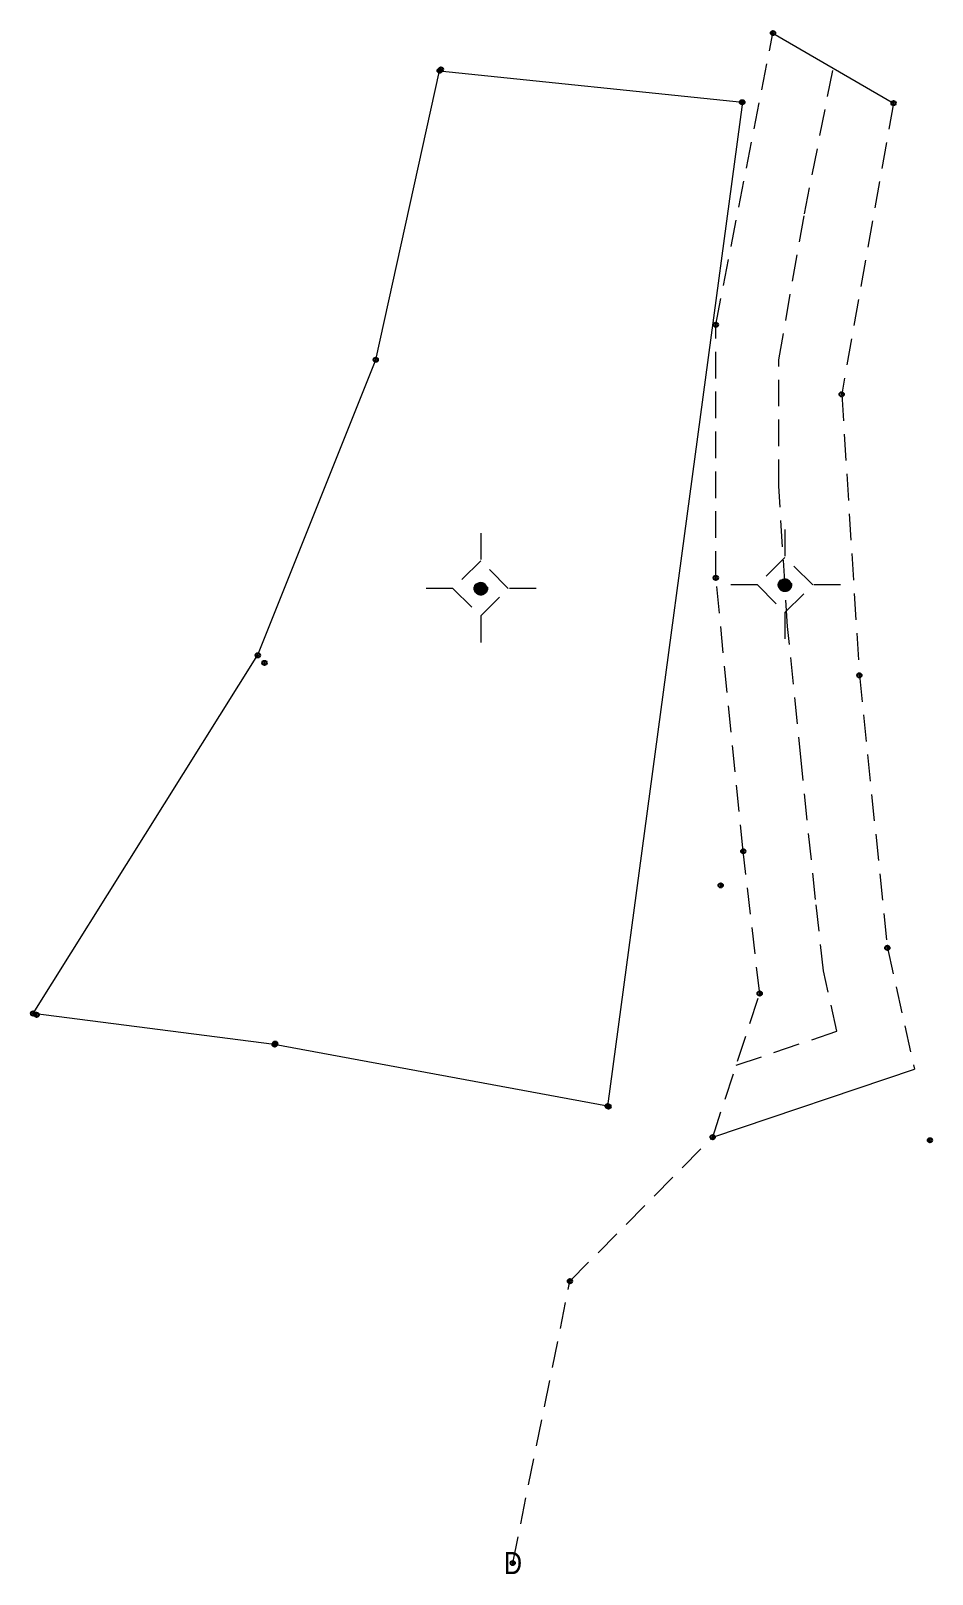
# Model space of a CAD drawing. Header units: metres. Extents: x 550948 to 551944, y 1839589 to 1840902.
# Drawn here: x 551923.79 to 551944.12, y 1839589.12 to 1839623.94 of the extents above.
import ezdxf
from ezdxf.enums import TextEntityAlignment as Align

# ---------------------------------------------------------------- set-up
doc = ezdxf.new("R2010")
doc.units = ezdxf.units.M
doc.header["$LTSCALE"] = 0.2
doc.header["$PDMODE"] = 32
doc.header["$PDSIZE"] = 0.1
doc.linetypes.add('MEDIUM_DASHED', pattern=[4.5, 3, -1.5])
doc.layers.add('1', color=7, linetype='Continuous')
doc.layers.add('7', color=7, linetype='Continuous')
for name, color, linetype, lineweight in [('10', 7, 'Continuous', 13), ('11', 7, 'MEDIUM_DASHED', 13), ('22', 7, 'MEDIUM_DASHED', 13)]:
    doc.layers.add(name, color=color, linetype=linetype, lineweight=lineweight)

msp = doc.modelspace()

# ---------------------------------------------------------------- hatches: boundary and pattern name
at = {"layer": '11'}
for points in [[(551934.0897, 1839611.36, 1), (551933.7897, 1839611.36, 1)], [(551940.9498, 1839611.44, 1), (551940.6498, 1839611.44, 1)]]:
    msp.add_hatch(color=256, dxfattribs=at).paths.add_polyline_path(points)

# ---------------------------------------------------------------- linework, layer by layer
at = {"layer": '10'}
msp.add_lwpolyline([(551939.84, 1839622.33), (551936.8, 1839599.68), (551929.28, 1839601.07), (551923.84, 1839601.77), (551928.91, 1839609.86), (551931.57, 1839616.52), (551933.01, 1839623.04)], close=True, dxfattribs=at)
at = {"layer": '11'}
for p, q in [((551940.8, 1839612.69), (551940.8, 1839612.06)), ((551933.94, 1839612.61), (551933.94, 1839611.98)), ((551933.31, 1839611.36), (551932.69, 1839611.36)), ((551935.19, 1839611.36), (551934.56, 1839611.36)), ((551940.18, 1839611.44), (551939.55, 1839611.44)), ((551942.05, 1839611.44), (551941.43, 1839611.44)), ((551933.94, 1839610.74), (551933.94, 1839610.11)), ((551940.8, 1839610.82), (551940.8, 1839610.19))]:
    msp.add_line(p, q, dxfattribs=at)
for points in [[(551940.8, 1839612.06), (551940.18, 1839611.44), (551940.8, 1839610.82), (551941.43, 1839611.44)], [(551933.94, 1839611.98), (551933.31, 1839611.36), (551933.94, 1839610.74), (551934.56, 1839611.36)]]:
    msp.add_lwpolyline(points, close=True, dxfattribs=at)
for centre in [(551933.9397, 1839611.36), (551940.7998, 1839611.44)]:
    msp.add_circle(centre, 0.15, dxfattribs=at)
at = {"layer": '22', "linetype": 'Continuous'}
for p, q in [((551940.53, 1839623.89), (551941.89, 1839623.1)), ((551941.89, 1839623.1), (551943.25, 1839622.31))]:
    msp.add_line(p, q, dxfattribs=at)
at = {"layer": '22'}
for points in [[(551939.17, 1839598.98), (551940.23, 1839602.22), (551939.86, 1839605.43), (551939.24, 1839611.6), (551939.24, 1839617.31), (551940.53, 1839623.89)], [(551939.7, 1839600.6), (551941.97, 1839601.37), (551941.67, 1839602.73), (551941.49, 1839604.34), (551941.17, 1839607.41), (551940.86, 1839610.5), (551940.66, 1839613.67), (551940.66, 1839616.52), (551941.24, 1839619.81), (551941.89, 1839623.1)], [(551943.25, 1839622.31), (551942.08, 1839615.74), (551942.48, 1839609.4), (551943.11, 1839603.25), (551943.72, 1839600.51)], [(551934.66, 1839589.37), (551935.95, 1839595.73), (551939.17, 1839598.98)]]:
    msp.add_lwpolyline(points, dxfattribs=at)
at = {"layer": '22', "linetype": 'Continuous'}
msp.add_lwpolyline([(551939.17, 1839598.98), (551939.17, 1839598.98), (551943.72, 1839600.51)], dxfattribs=at)
at = {"layer": '7'}
for p in [(551940.53, 1839623.89), (551933.01, 1839623.04), (551933.04, 1839623.07), (551939.83, 1839622.33), (551939.84, 1839622.33), (551943.25, 1839622.31), (551939.24, 1839617.31), (551931.57, 1839616.52), (551942.08, 1839615.74), (551939.24, 1839611.6), (551928.91, 1839609.85), (551929.06, 1839609.68), (551942.48, 1839609.4), (551939.86, 1839605.43), (551939.35, 1839604.66), (551943.11, 1839603.25), (551940.23, 1839602.22), (551923.84, 1839601.77), (551923.92, 1839601.74), (551929.29, 1839601.07), (551929.3, 1839601.09), (551936.8, 1839599.68), (551936.82, 1839599.67), (551939.17, 1839598.98), (551944.07, 1839598.91), (551935.95, 1839595.73), (551934.66, 1839589.37)]:
    msp.add_point(p, dxfattribs=at)

# ---------------------------------------------------------------- texts
at = {"layer": '1', "width": 0.85}
msp.add_text('D', height=0.5, dxfattribs=at).set_placement((551934.665, 1839589.12), align=Align.CENTER)

doc.saveas('drawing.dxf')
